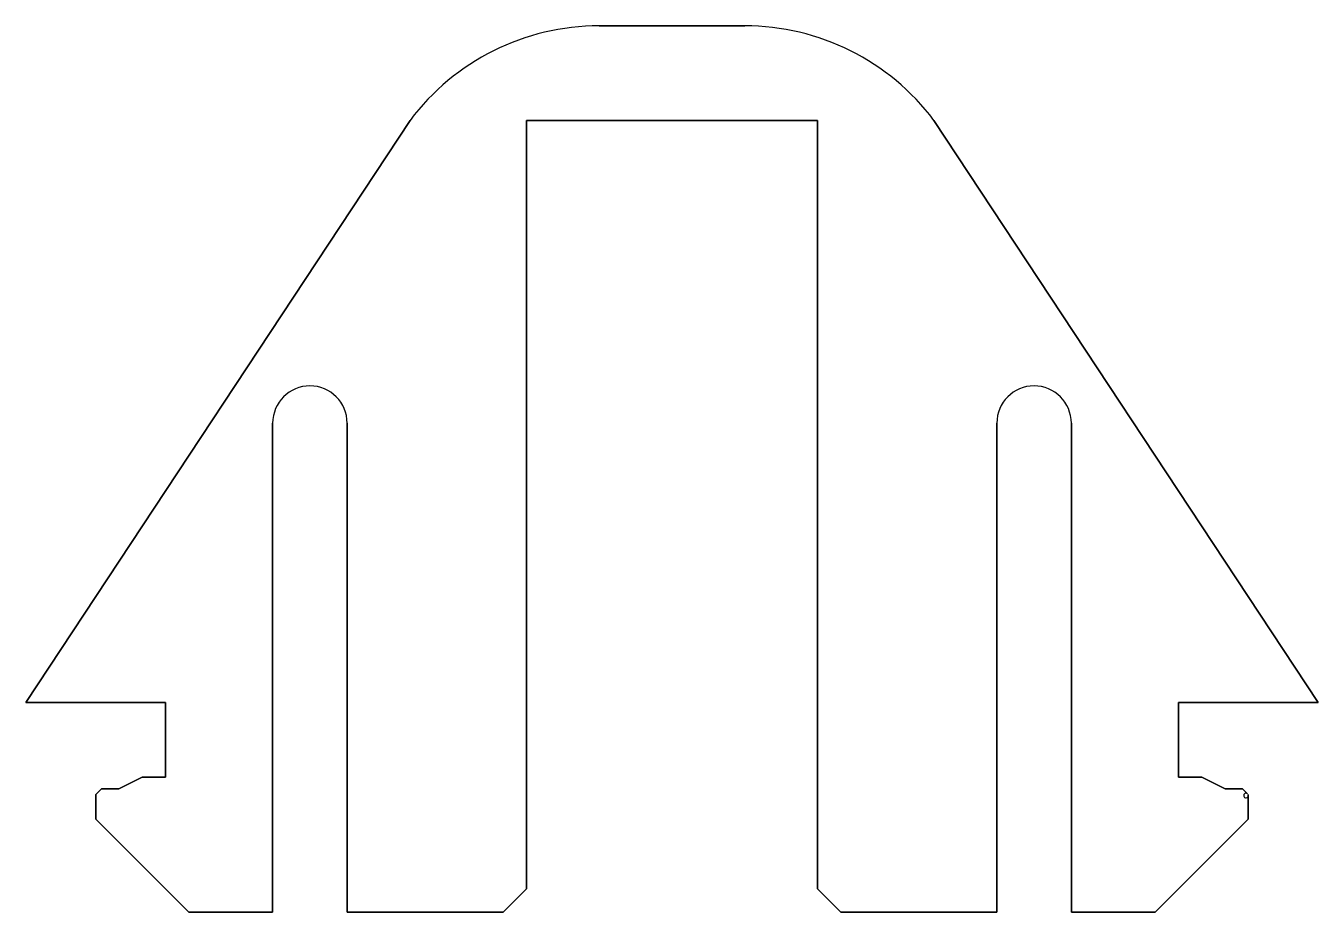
# Model space of a CAD drawing. Extents: x 0 to 55.5, y -9 to 29.1.
import ezdxf

# ---------------------------------------------------------------- set-up
doc = ezdxf.new("R2010")
doc.units = 0

msp = doc.modelspace()

# ---------------------------------------------------------------- linework, layer by layer
at = {"layer": 'layer0'}
for points in [[(30.875, 29.062, 3), (24.625, 29.062, 3)], [(24.625, 29.062, 0), (30.875, 29.062, 0)], [(16.5, 25, 3), (0, 0, 3)], [(0, 0, 0), (16.5, 25, 0)], [(21.5, -8, 3), (21.5, 25, 3)], [(21.5, 25, 3), (34, 25, 3)], [(34, 25, 0), (21.5, 25, 0)], [(21.5, 25, 0), (21.5, -8, 0)], [(34, 25, 3), (34, -8, 3)], [(34, -8, 0), (34, 25, 0)], [(55.5, 0, 3), (39, 25, 3)], [(39, 25, 0), (55.5, 0, 0)], [(10.6, -9, 3), (10.6, 12, 3)], [(10.6, 12, 0), (10.6, -9, 0)], [(13.8, 12, 3), (13.8, -9, 3)], [(13.8, -9, 0), (13.8, 12, 0)], [(41.7, -9, 3), (41.7, 12, 3)], [(41.7, 12, 0), (41.7, -9, 0)], [(44.9, 12, 3), (44.9, -9, 3)], [(44.9, -9, 0), (44.9, 12, 0)], [(0, 0, 3), (6, 0, 3)], [(6, 0, 0), (0, 0, 0)], [(6, 0, 3), (6, -3.2, 3)], [(6, -3.2, 0), (6, 0, 0)], [(49.5, -3.2, 3), (49.5, 0, 3)], [(49.5, 0, 3), (55.5, 0, 3)], [(55.5, 0, 0), (49.5, 0, 0)], [(49.5, 0, 0), (49.5, -3.2, 0)], [(5, -3.2, 3), (4, -3.7, 3)], [(4, -3.7, 0), (5, -3.2, 0)], [(6, -3.2, 3), (5, -3.2, 3)], [(5, -3.2, 0), (6, -3.2, 0)], [(50.5, -3.2, 3), (49.5, -3.2, 3)], [(49.5, -3.2, 0), (50.5, -3.2, 0)], [(51.5, -3.7, 3), (50.5, -3.2, 3)], [(50.5, -3.2, 0), (51.5, -3.7, 0)], [(3.25, -3.7, 3), (3.029, -3.921, 3)], [(3.029, -3.921, 0), (3.25, -3.7, 0)], [(4, -3.7, 3), (3.25, -3.7, 3)], [(3.25, -3.7, 0), (4, -3.7, 0)], [(52.25, -3.7, 3), (51.5, -3.7, 3)], [(51.5, -3.7, 0), (52.25, -3.7, 0)], [(52.471, -3.921, 3), (52.25, -3.7, 3)], [(52.25, -3.7, 0), (52.471, -3.921, 0)], [(3, -3.95, 3), (3, -3.991, 3)], [(3, -3.991, 0), (3, -3.95, 0)], [(3, -3.991, 3), (3, -5, 3)], [(3, -5, 0), (3, -3.991, 0)], [(52.5, -3.991, 3), (52.5, -3.95, 3)], [(52.5, -3.95, 0), (52.5, -3.991, 0)], [(52.5, -5, 3), (52.5, -3.991, 3)], [(52.5, -3.991, 0), (52.5, -5, 0)], [(3, -5, 3), (7, -9, 3)], [(7, -9, 0), (3, -5, 0)], [(48.5, -9, 3), (52.5, -5, 3)], [(52.5, -5, 0), (48.5, -9, 0)], [(20.5, -9, 3), (21.5, -8, 3)], [(21.5, -8, 0), (20.5, -9, 0)], [(34, -8, 3), (35, -9, 3)], [(35, -9, 0), (34, -8, 0)], [(7, -9, 3), (10.6, -9, 3)], [(10.6, -9, 0), (7, -9, 0)], [(13.8, -9, 3), (20.5, -9, 3)], [(20.5, -9, 0), (13.8, -9, 0)], [(35, -9, 3), (41.7, -9, 3)], [(41.7, -9, 0), (35, -9, 0)], [(44.9, -9, 3), (48.5, -9, 3)], [(48.5, -9, 0), (44.9, -9, 0)]]:
    msp.add_polyline3d(points, dxfattribs=at)
for centre, radius, start, end in [((24.625, 18.906, 3), 10.156, 90, 143.13), ((24.625, 18.906), 10.156, 90, 143.13), ((30.875, 18.906, 3), 10.156, 36.87, 90), ((30.875, 18.906), 10.156, 36.87, 90), ((12.2, 12, 3), 1.6, 0, 180), ((12.2, 12), 1.6, 0, 180), ((43.3, 12, 3), 1.6, 0, 180), ((43.3, 12), 1.6, 0, 180), ((3.1, -3.991, 3), 0.1, 135, 157.5), ((3.1, -3.991), 0.1, 135, 157.5), ((52.4, -3.991, 3), 0.1, 45, 22.5), ((52.4, -3.991), 0.1, 45, 22.5)]:
    msp.add_arc(centre, radius, start, end, dxfattribs=at)

doc.saveas('drawing.dxf')
